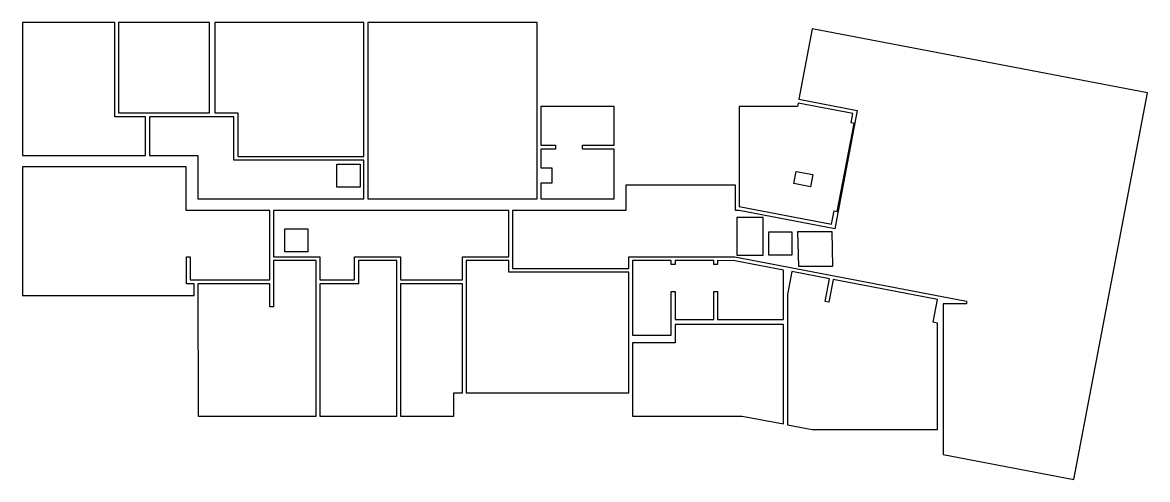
# Model space of a CAD drawing. Header units: metres. Extents: x 2530902 to 2560043, y 5206696 to 5218527.
import ezdxf

# ---------------------------------------------------------------- set-up
doc = ezdxf.new("R2010")
doc.units = ezdxf.units.M
doc.layers.add('AREE LEONARDO', color=5, linetype='Continuous')

msp = doc.modelspace()

# ---------------------------------------------------------------- linework, layer by layer
at = {"layer": 'AREE LEONARDO'}
for points in [[(2533292, 5218527), (2530902, 5218527), (2530902, 5215087), (2534092, 5215087), (2534092, 5216087), (2533292, 5216087), (2533292, 5218527)], [(2535880, 5218527), (2535880, 5216187), (2536480, 5216187), (2536480, 5215062), (2539747, 5215062), (2539747, 5218527), (2535880, 5218527)], [(2539847, 5218527), (2539847, 5213962), (2544232, 5213962), (2544232, 5218527), (2539847, 5218527)], [(2560043, 5216705), (2551361, 5218364), (2551012, 5216541), (2552527, 5216252), (2551942, 5213189), (2549467, 5213662), (2549367, 5213662), (2549367, 5214312), (2546527, 5214312), (2546527, 5213662), (2543598, 5213662), (2543598, 5212162), (2546607, 5212162), (2546607, 5212462), (2549353, 5212462), (2555352, 5211316), (2555352, 5211242), (2554752, 5211242), (2554752, 5207342), (2558131, 5206696), (2560043, 5216705)], [(2552410, 5216172), (2550994, 5216443), (2550976, 5216352), (2549467, 5216352), (2549467, 5213764), (2551862, 5213306), (2551928, 5213650), (2552007, 5213635), (2552442, 5215912), (2552363, 5215927), (2552410, 5216172)], [(2536380, 5216087), (2534192, 5216087), (2534192, 5215087), (2535448, 5215087), (2535448, 5213962), (2539747, 5213962), (2539747, 5214962), (2536380, 5214962), (2536380, 5216087)], [(2535142, 5214787), (2530902, 5214787), (2530902, 5211462), (2535348, 5211462), (2535348, 5211762), (2535148, 5211762), (2535148, 5212462), (2535248, 5212462), (2535248, 5211862), (2537305, 5211862), (2537305, 5213662), (2535142, 5213662), (2535142, 5214787)], [(2537405, 5213662), (2537405, 5212462), (2538605, 5212462), (2538605, 5211862), (2539505, 5211862), (2539505, 5212462), (2540697, 5212462), (2540697, 5211862), (2542298, 5211862), (2542298, 5212462), (2543498, 5212462), (2543498, 5213662), (2537405, 5213662)], [(2537405, 5212362), (2537405, 5211162), (2537305, 5211162), (2537305, 5211762), (2535448, 5211762), (2535449, 5208337), (2538505, 5208337), (2538505, 5212362), (2537405, 5212362)], [(2546607, 5212062), (2543498, 5212062), (2543498, 5212362), (2542398, 5212362), (2542398, 5208937), (2546607, 5208937), (2546607, 5212062)], [(2554602, 5211357), (2551903, 5211873), (2551790, 5211284), (2551692, 5211302), (2551805, 5211892), (2550827, 5212079), (2550714, 5211489), (2550714, 5208114), (2551358, 5207991), (2554602, 5207991), (2554602, 5210746), (2554489, 5210768), (2554602, 5211357)], [(2542298, 5211762), (2540697, 5211762), (2540697, 5208337), (2542078, 5208337), (2542078, 5208937), (2542298, 5208937), (2542298, 5211762)]]:
    msp.add_lwpolyline(points, dxfattribs=at)
at = {"layer": 'AREE LEONARDO', "color": 3}
for points in [[(2535750, 5218527), (2533392, 5218527), (2533392, 5216187), (2535750, 5216187), (2535750, 5218527)], [(2546227, 5216352), (2544332, 5216352), (2544332, 5215352), (2544712, 5215352), (2544712, 5215252), (2544332, 5215252), (2544332, 5214767), (2544612, 5214767), (2544612, 5214367), (2544332, 5214367), (2544332, 5213962), (2546227, 5213962), (2546227, 5215252), (2545412, 5215252), (2545412, 5215352), (2546227, 5215352), (2546227, 5216352)], [(2540597, 5212362), (2539605, 5212362), (2539605, 5211762), (2538605, 5211762), (2538605, 5208337), (2540597, 5208337), (2540597, 5212362)], [(2550614, 5212119), (2549353, 5212360), (2548907, 5212362), (2548907, 5212262), (2548807, 5212262), (2548807, 5212362), (2547807, 5212362), (2547807, 5212262), (2547707, 5212262), (2547707, 5212362), (2546707, 5212362), (2546707, 5210437), (2547707, 5210437), (2547707, 5211562), (2547807, 5211562), (2547807, 5210837), (2548807, 5210837), (2548807, 5211562), (2548907, 5211562), (2548907, 5210837), (2550614, 5210837), (2550614, 5212119)], [(2546707, 5208337), (2549545, 5208337), (2550614, 5208133), (2550614, 5210707), (2547807, 5210707), (2547807, 5210237), (2546707, 5210237), (2546707, 5208337)]]:
    msp.add_lwpolyline(points, dxfattribs=at)
at = {"layer": 'AREE LEONARDO', "color": 1}
for points in [[(2539048, 5214862), (2539648, 5214862), (2539648, 5214262), (2539048, 5214262)], [(2537695, 5213189), (2538295, 5213189), (2538295, 5212589), (2537695, 5212589)], [(2550232, 5213107), (2550832, 5213107), (2550832, 5212507), (2550232, 5212507)]]:
    msp.add_lwpolyline(points, close=True, dxfattribs=at)
at = {"layer": 'AREE LEONARDO', "color": 2}
for points in [[(2550946, 5214671), (2551377, 5214588), (2551317, 5214273), (2550886, 5214356)], [(2549405, 5212507), (2550084, 5212507), (2550084, 5213478), (2549405, 5213478)], [(2550989, 5213115), (2551869, 5213115), (2551888, 5212212), (2551008, 5212212)]]:
    msp.add_lwpolyline(points, close=True, dxfattribs=at)

doc.saveas('drawing.dxf')
